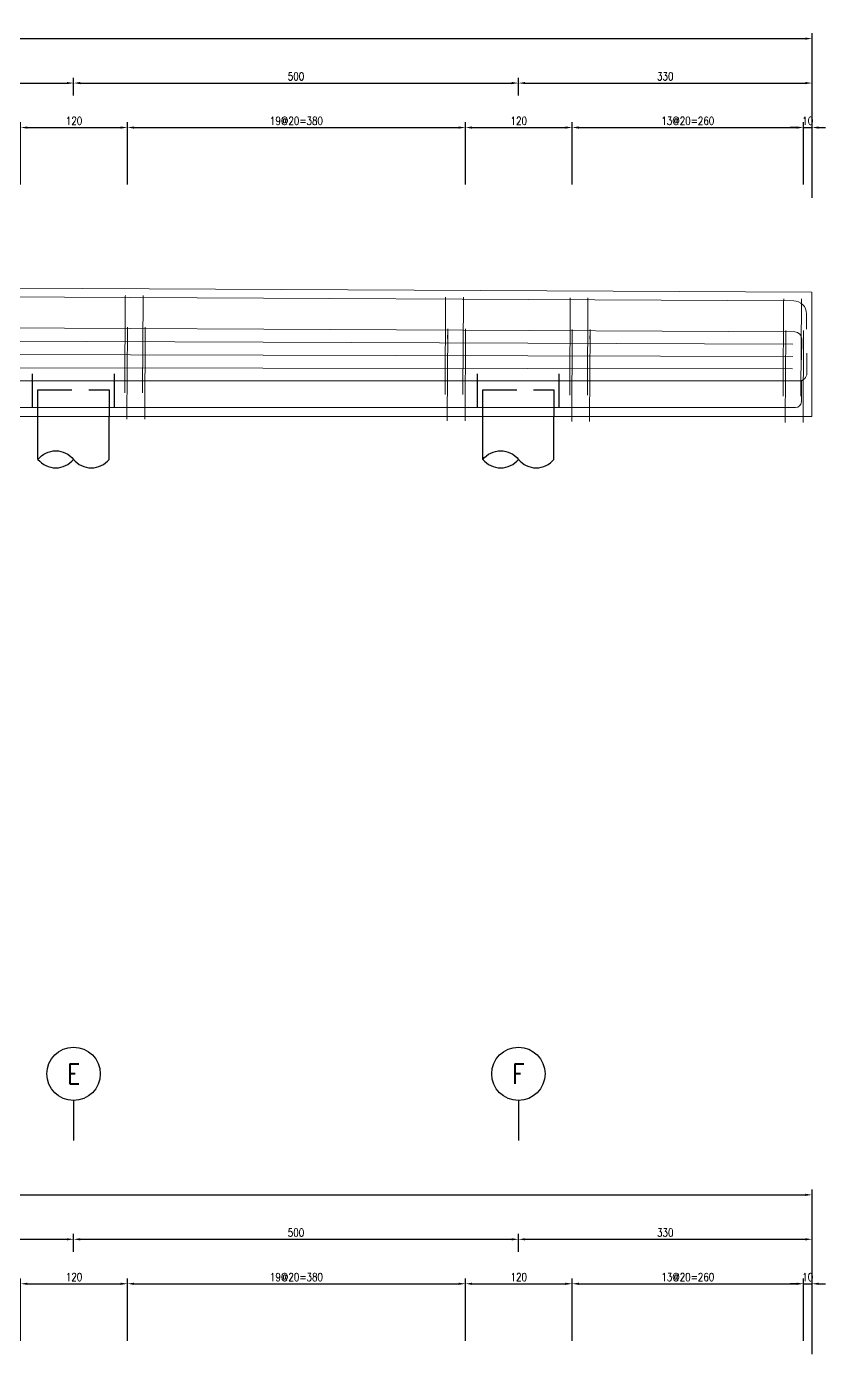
# Model space of a CAD drawing. Extents: x -4754 to 4976, y -19960 to 3841.
# Drawn here: x 1832 to 2730, y -14060 to -12561 of the extents above; entities that cross this region are included whole.
import ezdxf
from ezdxf.enums import TextEntityAlignment as Align

# ---------------------------------------------------------------- set-up
doc = ezdxf.new("R2010")
doc.units = 0
doc.header["$LTSCALE"] = 3
doc.linetypes.add('DASHED', pattern=[19.05, 12.7, -6.35])
doc.layers.get('0').update_dxf_attribs({"linetype": 'CONTINUOUS'})
doc.layers.add('HB_0', color=7, linetype='CONTINUOUS', transparency=0.5)
doc.layers.add('HB_DIM', color=1, linetype='CONTINUOUS')
doc.layers.add('鋼筋', color=3, linetype='CONTINUOUS')
doc.styles.get("Standard").update_dxf_attribs({"font": 'ROMANS.shx', "width": 0.8, "bigfont": 'chineset.shx'})
doc.dimstyles.new('30', dxfattribs={"dimscale": 3, "dimtxt": 3, "dimasz": 2.5, "dimexe": 2, "dimexo": 2, "dimgap": 1, "dimtad": 1, "dimdsep": 46, "dimtxsty": 'Standard', "dimcen": 0, "dimclrd": 256, "dimclre": 256, "dimclrt": 2, "dimadec": 0, "dimazin": 0, "dimtfac": 1, "dimtix": 1, "dimtmove": 2, "dimatfit": 3, "dimfxl": 1, "dimtolj": 1, "dimtzin": 0, "dimarcsym": 0})

# ---------------------------------------------------------------- blocks, each defined once
blk = doc.blocks.new('pile_vertical')
at = {"color": 252, "linetype": 'DASHED'}
for p, q in [((-46, 10), (-46, 50)), ((46, 10), (46, 50))]:
    blk.add_line(p, q, dxfattribs=at)
at = {"linetype": 'Continuous'}
for p, q in [((-40, -48.1), (-40, 0)), ((40, -48.1), (40, 0))]:
    blk.add_line(p, q, dxfattribs=at)
at = {"color": 252, "linetype": 'DASHED'}
blk.add_lwpolyline([(-40, 0), (-40, 30), (40, 30), (40, 0)], dxfattribs=at)
at = {"linetype": 'Continuous'}
for points in [[(-40, -48.1, -0.48), (0, -48.1, 0.48), (40, -48.1, 0.48)], [(-40, -48.1, 0.48), (0, -48.1, 0.48)]]:
    blk.add_lwpolyline(points, format="xyb", dxfattribs=at)
blk = doc.blocks.new('*D379')
at = {"layer": 'HB_DIM', "linetype": 'Continuous', "lineweight": -2}
for p, q in [((1825.1, -12738.8), (1825.1, -12668.8)), ((1832.6, -12674.8), (1937.6, -12674.8)), ((1945.1, -12738.8), (1945.1, -12668.8))]:
    blk.add_line(p, q, dxfattribs=at)
at = {"layer": 'HB_DIM'}
for points in [[(1832.6, -12673.6), (1832.6, -12676.1), (1825.1, -12674.8)], [(1937.6, -12676.1), (1937.6, -12673.6), (1945.1, -12674.8)]]:
    blk.add_solid(points, dxfattribs=at)
at = {"layer": 'HB_DIM', "color": 2, "linetype": 'Continuous', "insert": (1885.1, -12667.3), "char_height": 9, "attachment_point": 5, "rotation": 0}
blk.add_mtext('\\A1;120', dxfattribs=at)
blk = doc.blocks.new('*D380')
at = {"layer": 'HB_DIM', "linetype": 'Continuous', "lineweight": -2}
for p, q in [((1945.1, -12738.8), (1945.1, -12668.8)), ((1952.6, -12674.8), (2317.5, -12674.8)), ((2325, -12738.8), (2325, -12668.8))]:
    blk.add_line(p, q, dxfattribs=at)
at = {"layer": 'HB_DIM'}
for points in [[(1952.6, -12673.6), (1952.6, -12676.1), (1945.1, -12674.8)], [(2317.5, -12676.1), (2317.5, -12673.6), (2325, -12674.8)]]:
    blk.add_solid(points, dxfattribs=at)
at = {"layer": 'HB_DIM', "color": 2, "linetype": 'Continuous', "insert": (2135.1, -12667.3), "char_height": 9, "attachment_point": 5, "rotation": 0}
blk.add_mtext('\\A1;19@20=380', dxfattribs=at)
blk = doc.blocks.new('*D381')
at = {"layer": 'HB_DIM', "linetype": 'Continuous', "lineweight": -2}
for p, q in [((2325, -12738.8), (2325, -12668.8)), ((2332.5, -12674.8), (2437.5, -12674.8)), ((2445, -12738.8), (2445, -12668.8))]:
    blk.add_line(p, q, dxfattribs=at)
at = {"layer": 'HB_DIM'}
for points in [[(2332.5, -12673.6), (2332.5, -12676.1), (2325, -12674.8)], [(2437.5, -12676.1), (2437.5, -12673.6), (2445, -12674.8)]]:
    blk.add_solid(points, dxfattribs=at)
at = {"layer": 'HB_DIM', "color": 2, "linetype": 'Continuous', "insert": (2385, -12667.3), "char_height": 9, "attachment_point": 5, "rotation": 0}
blk.add_mtext('\\A1;120', dxfattribs=at)
blk = doc.blocks.new('*D382')
at = {"layer": 'HB_DIM', "linetype": 'Continuous', "lineweight": -2}
for p, q in [((2445, -12738.8), (2445, -12668.8)), ((2452.5, -12674.8), (2697.5, -12674.8)), ((2705, -12738.8), (2705, -12668.8))]:
    blk.add_line(p, q, dxfattribs=at)
at = {"layer": 'HB_DIM'}
for points in [[(2452.5, -12673.6), (2452.5, -12676.1), (2445, -12674.8)], [(2697.5, -12676.1), (2697.5, -12673.6), (2705, -12674.8)]]:
    blk.add_solid(points, dxfattribs=at)
at = {"layer": 'HB_DIM', "color": 2, "linetype": 'Continuous', "insert": (2575, -12667.3), "char_height": 9, "attachment_point": 5, "rotation": 0}
blk.add_mtext('\\A1;13@20=260', dxfattribs=at)
blk = doc.blocks.new('*D383')
at = {"layer": 'HB_DIM', "linetype": 'Continuous', "lineweight": -2}
for p, q in [((2697.5, -12674.8), (2690, -12674.8)), ((2705, -12738.8), (2705, -12668.8)), ((2705, -12674.8), (2714.6, -12674.8)), ((2714.6, -12738.8), (2714.6, -12668.8)), ((2722.1, -12674.8), (2729.6, -12674.8))]:
    blk.add_line(p, q, dxfattribs=at)
at = {"layer": 'HB_DIM'}
for points in [[(2697.5, -12676.1), (2697.5, -12673.6), (2705, -12674.8)], [(2722.1, -12673.6), (2722.1, -12676.1), (2714.6, -12674.8)]]:
    blk.add_solid(points, dxfattribs=at)
at = {"layer": 'HB_DIM', "color": 2, "linetype": 'Continuous', "insert": (2709.8, -12667.3), "char_height": 9, "attachment_point": 5, "rotation": 0}
blk.add_mtext('\\A1;10', dxfattribs=at)
blk = doc.blocks.new('*D384')
at = {"layer": 'HB_DIM', "linetype": 'Continuous', "lineweight": -2}
for p, q in [((-265.4, -12738.8), (-265.4, -12568.8)), ((2714.6, -12753.8), (2714.6, -12568.8)), ((-257.9, -12574.8), (2707.1, -12574.8))]:
    blk.add_line(p, q, dxfattribs=at)
at = {"layer": 'HB_DIM'}
for points in [[(-257.9, -12573.6), (-257.9, -12576.1), (-265.4, -12574.8)], [(2707.1, -12576.1), (2707.1, -12573.6), (2714.6, -12574.8)]]:
    blk.add_solid(points, dxfattribs=at)
at = {"layer": 'HB_DIM', "color": 2, "linetype": 'Continuous', "insert": (1224.6, -12567.3), "char_height": 9, "attachment_point": 5, "rotation": 0}
blk.add_mtext('\\A1;2980', dxfattribs=at)
blk = doc.blocks.new('*D389')
at = {"layer": 'HB_DIM', "linetype": 'Continuous', "lineweight": -2}
for p, q in [((1384.6, -12638.8), (1384.6, -12618.8)), ((1392.1, -12624.8), (1877.1, -12624.8)), ((1884.6, -12638.8), (1884.6, -12618.8))]:
    blk.add_line(p, q, dxfattribs=at)
at = {"layer": 'HB_DIM'}
for points in [[(1392.1, -12623.6), (1392.1, -12626.1), (1384.6, -12624.8)], [(1877.1, -12626.1), (1877.1, -12623.6), (1884.6, -12624.8)]]:
    blk.add_solid(points, dxfattribs=at)
at = {"layer": 'HB_DIM', "color": 2, "linetype": 'Continuous', "insert": (1634.6, -12617.3), "char_height": 9, "attachment_point": 5, "rotation": 0}
blk.add_mtext('\\A1;500', dxfattribs=at)
blk = doc.blocks.new('*D390')
at = {"layer": 'HB_DIM', "linetype": 'Continuous', "lineweight": -2}
for p, q in [((1884.6, -12638.8), (1884.6, -12618.8)), ((1892.1, -12624.8), (2377.1, -12624.8)), ((2384.6, -12638.8), (2384.6, -12618.8))]:
    blk.add_line(p, q, dxfattribs=at)
at = {"layer": 'HB_DIM'}
for points in [[(1892.1, -12623.6), (1892.1, -12626.1), (1884.6, -12624.8)], [(2377.1, -12626.1), (2377.1, -12623.6), (2384.6, -12624.8)]]:
    blk.add_solid(points, dxfattribs=at)
at = {"layer": 'HB_DIM', "color": 2, "linetype": 'Continuous', "insert": (2134.6, -12617.3), "char_height": 9, "attachment_point": 5, "rotation": 0}
blk.add_mtext('\\A1;500', dxfattribs=at)
blk = doc.blocks.new('*D391')
at = {"layer": 'HB_DIM', "linetype": 'Continuous', "lineweight": -2}
for p, q in [((2384.6, -12638.8), (2384.6, -12618.8)), ((2392.1, -12624.8), (2707.1, -12624.8)), ((2714.6, -12738.8), (2714.6, -12618.8))]:
    blk.add_line(p, q, dxfattribs=at)
at = {"layer": 'HB_DIM'}
for points in [[(2392.1, -12623.6), (2392.1, -12626.1), (2384.6, -12624.8)], [(2707.1, -12626.1), (2707.1, -12623.6), (2714.6, -12624.8)]]:
    blk.add_solid(points, dxfattribs=at)
at = {"layer": 'HB_DIM', "color": 2, "linetype": 'Continuous', "insert": (2549.6, -12617.3), "char_height": 9, "attachment_point": 5, "rotation": 0}
blk.add_mtext('\\A1;330', dxfattribs=at)
blk = doc.blocks.new('line_guide')
at = {"color": 4, "linetype": 'Continuous'}
blk.add_line((0, 0), (0, -45), dxfattribs=at)
blk.add_circle((0, 30), 30, dxfattribs=at)
at = {"color": 4, "linetype": 'Continuous', "width": 0.8}
blk.add_attdef('A', text='', height=22.5, dxfattribs=at).set_placement((0, 30), align=Align.MIDDLE)
blk = doc.blocks.new('*D405')
at = {"layer": 'HB_DIM', "linetype": 'Continuous', "lineweight": -2}
for p, q in [((1825.1, -14038.8), (1825.1, -13968.8)), ((1832.6, -13974.8), (1937.6, -13974.8)), ((1945.1, -14038.8), (1945.1, -13968.8))]:
    blk.add_line(p, q, dxfattribs=at)
at = {"layer": 'HB_DIM'}
for points in [[(1832.6, -13973.6), (1832.6, -13976.1), (1825.1, -13974.8)], [(1937.6, -13976.1), (1937.6, -13973.6), (1945.1, -13974.8)]]:
    blk.add_solid(points, dxfattribs=at)
at = {"layer": 'HB_DIM', "color": 2, "linetype": 'Continuous', "insert": (1885.1, -13967.3), "char_height": 9, "attachment_point": 5, "rotation": 0}
blk.add_mtext('\\A1;120', dxfattribs=at)
blk = doc.blocks.new('*D406')
at = {"layer": 'HB_DIM', "linetype": 'Continuous', "lineweight": -2}
for p, q in [((1945.1, -14038.8), (1945.1, -13968.8)), ((1952.6, -13974.8), (2317.5, -13974.8)), ((2325, -14038.8), (2325, -13968.8))]:
    blk.add_line(p, q, dxfattribs=at)
at = {"layer": 'HB_DIM'}
for points in [[(1952.6, -13973.6), (1952.6, -13976.1), (1945.1, -13974.8)], [(2317.5, -13976.1), (2317.5, -13973.6), (2325, -13974.8)]]:
    blk.add_solid(points, dxfattribs=at)
at = {"layer": 'HB_DIM', "color": 2, "linetype": 'Continuous', "insert": (2135.1, -13967.3), "char_height": 9, "attachment_point": 5, "rotation": 0}
blk.add_mtext('\\A1;19@20=380', dxfattribs=at)
blk = doc.blocks.new('*D407')
at = {"layer": 'HB_DIM', "linetype": 'Continuous', "lineweight": -2}
for p, q in [((2325, -14038.8), (2325, -13968.8)), ((2332.5, -13974.8), (2437.5, -13974.8)), ((2445, -14038.8), (2445, -13968.8))]:
    blk.add_line(p, q, dxfattribs=at)
at = {"layer": 'HB_DIM'}
for points in [[(2332.5, -13973.6), (2332.5, -13976.1), (2325, -13974.8)], [(2437.5, -13976.1), (2437.5, -13973.6), (2445, -13974.8)]]:
    blk.add_solid(points, dxfattribs=at)
at = {"layer": 'HB_DIM', "color": 2, "linetype": 'Continuous', "insert": (2385, -13967.3), "char_height": 9, "attachment_point": 5, "rotation": 0}
blk.add_mtext('\\A1;120', dxfattribs=at)
blk = doc.blocks.new('*D408')
at = {"layer": 'HB_DIM', "linetype": 'Continuous', "lineweight": -2}
for p, q in [((2445, -14038.8), (2445, -13968.8)), ((2452.5, -13974.8), (2697.5, -13974.8)), ((2705, -14038.8), (2705, -13968.8))]:
    blk.add_line(p, q, dxfattribs=at)
at = {"layer": 'HB_DIM'}
for points in [[(2452.5, -13973.6), (2452.5, -13976.1), (2445, -13974.8)], [(2697.5, -13976.1), (2697.5, -13973.6), (2705, -13974.8)]]:
    blk.add_solid(points, dxfattribs=at)
at = {"layer": 'HB_DIM', "color": 2, "linetype": 'Continuous', "insert": (2575, -13967.3), "char_height": 9, "attachment_point": 5, "rotation": 0}
blk.add_mtext('\\A1;13@20=260', dxfattribs=at)
blk = doc.blocks.new('*D409')
at = {"layer": 'HB_DIM', "linetype": 'Continuous', "lineweight": -2}
for p, q in [((2697.5, -13974.8), (2690, -13974.8)), ((2705, -14038.8), (2705, -13968.8)), ((2705, -13974.8), (2714.6, -13974.8)), ((2714.6, -14038.8), (2714.6, -13968.8)), ((2722.1, -13974.8), (2729.6, -13974.8))]:
    blk.add_line(p, q, dxfattribs=at)
at = {"layer": 'HB_DIM'}
for points in [[(2697.5, -13976.1), (2697.5, -13973.6), (2705, -13974.8)], [(2722.1, -13973.6), (2722.1, -13976.1), (2714.6, -13974.8)]]:
    blk.add_solid(points, dxfattribs=at)
at = {"layer": 'HB_DIM', "color": 2, "linetype": 'Continuous', "insert": (2709.8, -13967.3), "char_height": 9, "attachment_point": 5, "rotation": 0}
blk.add_mtext('\\A1;10', dxfattribs=at)
blk = doc.blocks.new('*D410')
at = {"layer": 'HB_DIM', "linetype": 'Continuous', "lineweight": -2}
for p, q in [((-265.4, -14038.8), (-265.4, -13868.8)), ((-257.9, -13874.8), (2707.1, -13874.8)), ((2714.6, -14053.8), (2714.6, -13868.8))]:
    blk.add_line(p, q, dxfattribs=at)
at = {"layer": 'HB_DIM'}
for points in [[(-257.9, -13873.6), (-257.9, -13876.1), (-265.4, -13874.8)], [(2707.1, -13876.1), (2707.1, -13873.6), (2714.6, -13874.8)]]:
    blk.add_solid(points, dxfattribs=at)
at = {"layer": 'HB_DIM', "color": 2, "linetype": 'Continuous', "insert": (1224.6, -13867.3), "char_height": 9, "attachment_point": 5, "rotation": 0}
blk.add_mtext('\\A1;2980', dxfattribs=at)
blk = doc.blocks.new('*D415')
at = {"layer": 'HB_DIM', "linetype": 'Continuous', "lineweight": -2}
for p, q in [((1384.6, -13938.8), (1384.6, -13918.8)), ((1884.6, -13938.8), (1884.6, -13918.8)), ((1392.1, -13924.8), (1877.1, -13924.8))]:
    blk.add_line(p, q, dxfattribs=at)
at = {"layer": 'HB_DIM'}
for points in [[(1392.1, -13923.6), (1392.1, -13926.1), (1384.6, -13924.8)], [(1877.1, -13926.1), (1877.1, -13923.6), (1884.6, -13924.8)]]:
    blk.add_solid(points, dxfattribs=at)
at = {"layer": 'HB_DIM', "color": 2, "linetype": 'Continuous', "insert": (1634.6, -13917.3), "char_height": 9, "attachment_point": 5, "rotation": 0}
blk.add_mtext('\\A1;500', dxfattribs=at)
blk = doc.blocks.new('*D416')
at = {"layer": 'HB_DIM', "linetype": 'Continuous', "lineweight": -2}
for p, q in [((1884.6, -13938.8), (1884.6, -13918.8)), ((2384.6, -13938.8), (2384.6, -13918.8)), ((1892.1, -13924.8), (2377.1, -13924.8))]:
    blk.add_line(p, q, dxfattribs=at)
at = {"layer": 'HB_DIM'}
for points in [[(1892.1, -13923.6), (1892.1, -13926.1), (1884.6, -13924.8)], [(2377.1, -13926.1), (2377.1, -13923.6), (2384.6, -13924.8)]]:
    blk.add_solid(points, dxfattribs=at)
at = {"layer": 'HB_DIM', "color": 2, "linetype": 'Continuous', "insert": (2134.6, -13917.3), "char_height": 9, "attachment_point": 5, "rotation": 0}
blk.add_mtext('\\A1;500', dxfattribs=at)
blk = doc.blocks.new('*D417')
at = {"layer": 'HB_DIM', "linetype": 'Continuous', "lineweight": -2}
for p, q in [((2384.6, -13938.8), (2384.6, -13918.8)), ((2714.6, -14038.8), (2714.6, -13918.8)), ((2392.1, -13924.8), (2707.1, -13924.8))]:
    blk.add_line(p, q, dxfattribs=at)
at = {"layer": 'HB_DIM'}
for points in [[(2392.1, -13923.6), (2392.1, -13926.1), (2384.6, -13924.8)], [(2707.1, -13926.1), (2707.1, -13923.6), (2714.6, -13924.8)]]:
    blk.add_solid(points, dxfattribs=at)
at = {"layer": 'HB_DIM', "color": 2, "linetype": 'Continuous', "insert": (2549.6, -13917.3), "char_height": 9, "attachment_point": 5, "rotation": 0}
blk.add_mtext('\\A1;330', dxfattribs=at)

msp = doc.modelspace()

# ---------------------------------------------------------------- linework, layer by layer
at = {"layer": 'HB_0', "lineweight": 5}
msp.add_lwpolyline([(-225.427, -12999.802), (-225.427, -12919.802), (-265.427, -12919.802), (-265.427, -12844.802), (2714.573, -12859.802), (2714.573, -12999.802), (-225.427, -12999.802)], dxfattribs=at)
at = {"layer": '鋼筋', "lineweight": 5}
for p, q in [((11.01, -12856.193, -38), (2694.033, -12869.698, -38)), ((11.01, -12856.193, -27.143), (2694.033, -12869.698, -27.143)), ((11.01, -12856.193, -16.286), (2694.033, -12869.698, -16.286)), ((11.01, -12856.193, -5.429), (2694.033, -12869.698, -5.429)), ((11.01, -12856.193, 5.429), (2694.033, -12869.698, 5.429)), ((11.01, -12856.193, 16.286), (2694.033, -12869.698, 16.286)), ((11.01, -12856.193, 27.143), (2694.033, -12869.698, 27.143)), ((11.01, -12856.193, 38), (2694.033, -12869.698, 38)), ((1942.73, -12866.875, 40.245), (1942.211, -12970.014, 40.245)), ((1942.211, -12970.014, -40.245), (1942.73, -12866.875, -40.245)), ((1942.692, -12874.495, 33.895), (1942.73, -12866.875, 33.895)), ((1942.73, -12866.875, -33.895), (1942.692, -12874.495, -33.895)), ((1962.73, -12866.975, 40.245), (1962.211, -12970.115, 40.245)), ((1962.211, -12970.115, -40.245), (1962.73, -12866.975, -40.245)), ((1962.692, -12874.595, 33.895), (1962.73, -12866.975, 33.895)), ((1962.73, -12866.975, -33.895), (1962.692, -12874.595, -33.895)), ((2302.726, -12868.687, 40.245), (2302.207, -12971.826, 40.245)), ((2302.207, -12971.826, -40.245), (2302.726, -12868.687, -40.245)), ((2302.688, -12876.307, 33.895), (2302.726, -12868.687, 33.895)), ((2302.726, -12868.687, -33.895), (2302.688, -12876.307, -33.895)), ((2322.726, -12868.787, 40.245), (2322.206, -12971.927, 40.245)), ((2322.206, -12971.927, -40.245), (2322.726, -12868.787, -40.245)), ((2322.687, -12876.407, 33.895), (2322.726, -12868.787, 33.895)), ((2322.726, -12868.787, -33.895), (2322.687, -12876.407, -33.895)), ((2442.724, -12869.391, 40.245), (2442.205, -12972.531, 40.245)), ((2442.205, -12972.531, -40.245), (2442.724, -12869.391, -40.245)), ((2442.686, -12877.011, 33.895), (2442.724, -12869.391, 33.895)), ((2442.724, -12869.391, -33.895), (2442.686, -12877.011, -33.895)), ((2462.724, -12869.492, 40.245), (2462.205, -12972.631, 40.245)), ((2462.205, -12972.631, -40.245), (2462.724, -12869.492, -40.245)), ((2462.686, -12877.112, 33.895), (2462.724, -12869.492, 33.895)), ((2462.724, -12869.492, -33.895), (2462.686, -12877.112, -33.895)), ((2682.721, -12870.599, 40.245), (2682.202, -12973.739, 40.245)), ((2682.202, -12973.739, -40.245), (2682.721, -12870.599, -40.245)), ((2682.683, -12878.219, 33.895), (2682.721, -12870.599, 33.895)), ((2682.721, -12870.599, -33.895), (2682.683, -12878.219, -33.895)), ((2702.721, -12870.7, 40.245), (2702.202, -12973.839, 40.245)), ((2702.202, -12973.839, -40.245), (2702.721, -12870.7, -40.245)), ((2702.682, -12878.32, 33.895), (2702.721, -12870.7, 33.895)), ((2702.721, -12870.7, -33.895), (2702.682, -12878.32, -33.895)), ((2708.45, -12884.261, -38), (2708.364, -12901.381, -38)), ((2708.45, -12884.261, -27.143), (2708.364, -12901.381, -27.143)), ((2708.45, -12884.261, -16.286), (2708.364, -12901.381, -16.286)), ((2708.45, -12884.261, -5.429), (2708.364, -12901.381, -5.429)), ((2708.45, -12884.261, 5.429), (2708.364, -12901.381, 5.429)), ((2708.45, -12884.261, 16.286), (2708.364, -12901.381, 16.286)), ((2708.45, -12884.261, 27.143), (2708.364, -12901.381, 27.143)), ((2708.45, -12884.261, 38), (2708.364, -12901.381, 38)), ((-245.103, -12889.902, -50), (2695.282, -12904.703, -50)), ((-245.103, -12889.902, -35.714), (2695.282, -12904.703, -35.714)), ((-245.103, -12889.902, -21.429), (2695.282, -12904.703, -21.429)), ((-245.103, -12889.902, -7.143), (2695.282, -12904.703, -7.143)), ((-245.103, -12889.902, 7.143), (2695.282, -12904.703, 7.143)), ((-245.103, -12889.902, 21.429), (2695.282, -12904.703, 21.429)), ((-245.103, -12889.902, 35.714), (2695.282, -12904.703, 35.714)), ((-245.103, -12889.902, 50), (2695.282, -12904.703, 50)), ((-242.961, -12907.406, -50), (2692.983, -12918.449, -50)), ((-242.961, -12907.406, 50), (2692.983, -12918.449, 50)), ((1945.092, -12902.419, 51.745), (1944.603, -12999.556, 51.745)), ((1944.603, -12999.556, -51.745), (1945.092, -12902.419, -51.745)), ((1945.053, -12910.039, 45.395), (1945.092, -12902.419, 45.395)), ((1945.092, -12902.419, -45.395), (1945.053, -12910.039, -45.395)), ((1965.091, -12902.519, 51.745), (1964.602, -12999.657, 51.745)), ((1964.602, -12999.657, -51.745), (1965.091, -12902.519, -51.745)), ((1965.053, -12910.139, 45.395), (1965.091, -12902.519, 45.395)), ((1965.091, -12902.519, -45.395), (1965.053, -12910.139, -45.395)), ((2305.087, -12904.231, 51.745), (2304.598, -13001.368, 51.745)), ((2304.598, -13001.368, -51.745), (2305.087, -12904.231, -51.745)), ((2305.049, -12911.851, 45.395), (2305.087, -12904.231, 45.395)), ((2305.087, -12904.231, -45.395), (2305.049, -12911.851, -45.395)), ((2325.087, -12904.331, 51.745), (2324.598, -13001.469, 51.745)), ((2324.598, -13001.469, -51.745), (2325.087, -12904.331, -51.745)), ((2325.048, -12911.951, 45.395), (2325.087, -12904.331, 45.395)), ((2325.087, -12904.331, -45.395), (2325.048, -12911.951, -45.395)), ((2445.085, -12904.935, 51.745), (2444.596, -13002.073, 51.745)), ((2444.596, -13002.073, -51.745), (2445.085, -12904.935, -51.745)), ((2445.047, -12912.555, 45.395), (2445.085, -12904.935, 45.395)), ((2445.085, -12904.935, -45.395), (2445.047, -12912.555, -45.395)), ((2465.085, -12905.036, 51.745), (2464.596, -13002.174, 51.745)), ((2464.596, -13002.174, -51.745), (2465.085, -12905.036, -51.745)), ((2465.047, -12912.656, 45.395), (2465.085, -12905.036, 45.395)), ((2465.085, -12905.036, -45.395), (2465.047, -12912.656, -45.395)), ((2685.082, -12906.144, 51.745), (2684.593, -13003.281, 51.745)), ((2684.593, -13003.281, -51.745), (2685.082, -12906.144, -51.745)), ((2685.044, -12913.763, 45.395), (2685.082, -12906.144, 45.395)), ((2685.082, -12906.144, -45.395), (2685.044, -12913.763, -45.395)), ((2703.013, -12912.512, -50), (2702.895, -12935.852, -50)), ((2703.013, -12912.512, -35.714), (2702.895, -12935.852, -35.714)), ((2703.013, -12912.512, -21.429), (2702.895, -12935.852, -21.429)), ((2703.013, -12912.512, -7.143), (2702.895, -12935.852, -7.143)), ((2703.013, -12912.512, 7.143), (2702.895, -12935.852, 7.143)), ((2703.013, -12912.512, 21.429), (2702.895, -12935.852, 21.429)), ((2703.013, -12912.512, 35.714), (2702.895, -12935.852, 35.714)), ((2703.013, -12912.512, 50), (2702.895, -12935.852, 50)), ((2705.082, -12906.244, 51.745), (2704.593, -13003.382, 51.745)), ((2704.593, -13003.382, -51.745), (2705.082, -12906.244, -51.745)), ((2705.044, -12913.864, 45.395), (2705.082, -12906.244, 45.395)), ((2705.082, -12906.244, -45.395), (2705.044, -12913.864, -45.395)), ((-243.049, -12924.898, -50), (2692.906, -12932.206, -50)), ((-243.049, -12924.898, 50), (2692.906, -12932.206, 50)), ((2708.819, -12950.927, -50), (2708.932, -12928.502, -50)), ((2708.819, -12950.927, -35.714), (2708.932, -12928.502, -35.714)), ((2708.819, -12950.927, -21.429), (2708.932, -12928.502, -21.429)), ((2708.819, -12950.927, -7.143), (2708.932, -12928.502, -7.143)), ((2708.819, -12950.927, 7.143), (2708.932, -12928.502, 7.143)), ((2708.819, -12950.927, 21.429), (2708.932, -12928.502, 21.429)), ((2708.819, -12950.927, 35.714), (2708.932, -12928.502, 35.714)), ((2708.819, -12950.927, 50), (2708.932, -12928.502, 50)), ((-243.137, -12942.39, -50), (2692.825, -12945.964, -50)), ((-243.137, -12942.39, 50), (2692.825, -12945.964, 50)), ((-250.29, -12959.832, -50), (2699.93, -12959.772, -50)), ((-250.29, -12959.832, -35.714), (2699.93, -12959.772, -35.714)), ((-250.29, -12959.832, -21.429), (2699.93, -12959.772, -21.429)), ((-250.29, -12959.832, -7.143), (2699.93, -12959.772, -7.143)), ((-250.29, -12959.832, 7.143), (2699.93, -12959.772, 7.143)), ((-250.29, -12959.832, 21.429), (2699.93, -12959.772, 21.429)), ((-250.29, -12959.832, 35.714), (2699.93, -12959.772, 35.714)), ((-250.29, -12959.832, 50), (2699.93, -12959.772, 50)), ((2702.657, -12983.09, -50), (2702.78, -12958.787, -50)), ((2702.657, -12983.09, -35.714), (2702.78, -12958.787, -35.714)), ((2702.657, -12983.09, -21.429), (2702.78, -12958.787, -21.429)), ((2702.657, -12983.09, -7.143), (2702.78, -12958.787, -7.143)), ((2702.657, -12983.09, 7.143), (2702.78, -12958.787, 7.143)), ((2702.657, -12983.09, 21.429), (2702.78, -12958.787, 21.429)), ((2702.657, -12983.09, 35.714), (2702.78, -12958.787, 35.714)), ((2702.657, -12983.09, 50), (2702.78, -12958.787, 50)), ((1942.195, -12973.189, 37.07), (1942.195, -12973.189, -37.07)), ((1962.195, -12973.29, 37.07), (1962.195, -12973.29, -37.07)), ((2302.191, -12975.001, 37.07), (2302.191, -12975.001, -37.07)), ((2322.19, -12975.102, 37.07), (2322.19, -12975.102, -37.07)), ((2442.189, -12975.706, 37.07), (2442.189, -12975.706, -37.07)), ((2462.189, -12975.806, 37.07), (2462.189, -12975.806, -37.07)), ((-246.657, -12989.862, -50), (2695.973, -12989.742, -50)), ((-246.657, -12989.862, -35.714), (2695.973, -12989.742, -35.714)), ((-246.657, -12989.862, -21.429), (2695.973, -12989.742, -21.429)), ((-246.657, -12989.862, -7.143), (2695.973, -12989.742, -7.143)), ((-246.657, -12989.862, 7.143), (2695.973, -12989.742, 7.143)), ((-246.657, -12989.862, 21.429), (2695.973, -12989.742, 21.429)), ((-246.657, -12989.862, 35.714), (2695.973, -12989.742, 35.714)), ((-246.657, -12989.862, 50), (2695.973, -12989.742, 50)), ((2682.186, -12976.914, 37.07), (2682.186, -12976.914, -37.07)), ((2702.186, -12977.014, 37.07), (2702.186, -12977.014, -37.07)), ((1944.587, -13002.731, 48.57), (1944.587, -13002.731, -48.57)), ((1964.586, -13002.832, 48.57), (1964.586, -13002.832, -48.57)), ((2304.582, -13004.543, 48.57), (2304.582, -13004.543, -48.57)), ((2324.582, -13004.644, 48.57), (2324.582, -13004.644, -48.57)), ((2444.58, -13005.248, 48.57), (2444.58, -13005.248, -48.57)), ((2464.58, -13005.349, 48.57), (2464.58, -13005.349, -48.57)), ((2684.577, -13006.456, 48.57), (2684.577, -13006.456, -48.57)), ((2704.577, -13006.557, 48.57), (2704.577, -13006.557, -48.57))]:
    msp.add_line(p, q, dxfattribs=at)
at = {"layer": '鋼筋', "lineweight": 5, "extrusion": (0.999987, -0.005033, 0)}
for centre, start, end in [((-12856.933, 37.07, 2007.471), 270, 90), ((-12856.933, -37.07, 2007.471), 270, 90), ((-12856.933, 37.07, 2027.471), 270, 90), ((-12856.933, -37.07, 2027.471), 270, 90), ((-12856.933, 37.07, 2367.471), 270, 90), ((-12856.933, -37.07, 2367.471), 270, 90), ((-12856.933, 37.07, 2387.471), 270, 90), ((-12856.933, -37.07, 2387.471), 270, 90), ((-12856.933, 37.07, 2507.471), 270, 90), ((-12856.933, -37.07, 2507.471), 270, 90), ((-12856.933, 37.07, 2527.471), 270, 90), ((-12856.933, -37.07, 2527.471), 270, 90), ((-12856.933, 37.07, 2747.471), 270, 90), ((-12856.933, -37.07, 2747.471), 270, 90), ((-12856.933, 37.07, 2767.471), 270, 90), ((-12856.933, -37.07, 2767.471), 270, 90), ((-12892.465, 48.57, 2010.011), 270, 90), ((-12892.465, -48.57, 2010.011), 270, 90), ((-12892.465, 48.57, 2030.011), 270, 90), ((-12892.465, -48.57, 2030.011), 270, 90), ((-12892.465, 48.57, 2370.011), 270, 90), ((-12892.465, -48.57, 2370.011), 270, 90), ((-12892.465, 48.57, 2390.011), 270, 90), ((-12892.465, -48.57, 2390.011), 270, 90), ((-12892.465, 48.57, 2510.011), 270, 90), ((-12892.465, -48.57, 2510.011), 270, 90), ((-12892.465, 48.57, 2530.011), 270, 90), ((-12892.465, -48.57, 2530.011), 270, 90), ((-12892.465, 48.57, 2750.011), 270, 90), ((-12892.465, -48.57, 2750.011), 270, 90), ((-12892.465, 48.57, 2770.011), 270, 90), ((-12892.465, -48.57, 2770.011), 270, 90), ((-12960.074, 37.07, 2007.471), 90, 180), ((-12960.074, -37.07, 2007.471), 180, 270), ((-12960.074, 37.07, 2027.471), 90, 180), ((-12960.074, -37.07, 2027.471), 180, 270), ((-12960.074, 37.07, 2367.471), 90, 180), ((-12960.074, -37.07, 2367.471), 180, 270), ((-12960.074, 37.07, 2387.471), 90, 180), ((-12960.074, -37.07, 2387.471), 180, 270), ((-12960.074, 37.07, 2507.471), 90, 180), ((-12960.074, -37.07, 2507.471), 180, 270), ((-12960.074, 37.07, 2527.471), 90, 180), ((-12960.074, -37.07, 2527.471), 180, 270), ((-12960.074, 37.07, 2747.471), 90, 180), ((-12960.074, -37.07, 2747.471), 180, 270), ((-12960.074, 37.07, 2767.471), 90, 180), ((-12960.074, -37.07, 2767.471), 180, 270), ((-12989.603, 48.57, 2010.011), 90, 180), ((-12989.603, -48.57, 2010.011), 180, 270), ((-12989.603, 48.57, 2030.011), 90, 180), ((-12989.603, -48.57, 2030.011), 180, 270), ((-12989.603, 48.57, 2370.011), 90, 180), ((-12989.603, -48.57, 2370.011), 180, 270), ((-12989.603, 48.57, 2390.011), 90, 180), ((-12989.603, -48.57, 2390.011), 180, 270), ((-12989.603, 48.57, 2510.011), 90, 180), ((-12989.603, -48.57, 2510.011), 180, 270), ((-12989.603, 48.57, 2530.011), 90, 180), ((-12989.603, -48.57, 2530.011), 180, 270), ((-12989.603, 48.57, 2750.011), 90, 180), ((-12989.603, -48.57, 2750.011), 180, 270), ((-12989.603, 48.57, 2770.011), 90, 180), ((-12989.603, -48.57, 2770.011), 180, 270)]:
    msp.add_arc(centre, 3.175, start, end, dxfattribs=at)
at = {"layer": '鋼筋', "lineweight": 5, "extrusion": (0, 0, -1)}
for centre, radius, start in [((-2693.96, -12884.188, 38), 14.49, 90.288399), ((-2693.96, -12884.188, 27.143), 14.49, 90.288399), ((-2693.96, -12884.188, 16.286), 14.49, 90.288399), ((-2693.96, -12884.188, 5.429), 14.49, 90.288399), ((-2693.96, -12884.188, -5.429), 14.49, 90.288399), ((-2693.96, -12884.188, -16.286), 14.49, 90.288399), ((-2693.96, -12884.188, -27.143), 14.49, 90.288399), ((-2693.96, -12884.188, -38), 14.49, 90.288399), ((-2695.243, -12912.473, 50), 7.77, 90.288403), ((-2695.243, -12912.473, 35.714), 7.77, 90.288403), ((-2695.243, -12912.473, 21.429), 7.77, 90.288403), ((-2695.243, -12912.473, 7.143), 7.77, 90.288403), ((-2695.243, -12912.473, -7.143), 7.77, 90.288403), ((-2695.243, -12912.473, -21.429), 7.77, 90.288403), ((-2695.243, -12912.473, -35.714), 7.77, 90.288403), ((-2695.243, -12912.473, -50), 7.77, 90.288403)]:
    msp.add_arc(centre, radius, start, 180.288399, dxfattribs=at)
at = {"layer": '鋼筋', "lineweight": 5}
for centre, radius, start in [((2699.929, -12950.882, -50), 8.89, 270.001166), ((2699.929, -12950.882, -35.714), 8.89, 270.001166), ((2699.929, -12950.882, -21.429), 8.89, 270.001166), ((2699.929, -12950.882, -7.143), 8.89, 270.001166), ((2699.929, -12950.882, 7.143), 8.89, 270.001166), ((2699.929, -12950.882, 21.429), 8.89, 270.001166), ((2699.929, -12950.882, 35.714), 8.89, 270.001166), ((2699.929, -12950.882, 50), 8.89, 270.001166), ((2695.972, -12983.057, -50), 6.685, 270.002342), ((2695.972, -12983.057, -35.714), 6.685, 270.002342), ((2695.972, -12983.057, -21.429), 6.685, 270.002342), ((2695.972, -12983.057, -7.143), 6.685, 270.002342), ((2695.972, -12983.057, 7.143), 6.685, 270.002342), ((2695.972, -12983.057, 21.429), 6.685, 270.002342), ((2695.972, -12983.057, 35.714), 6.685, 270.002342), ((2695.972, -12983.057, 50), 6.685, 270.002342)]:
    msp.add_arc(centre, radius, start, 359.711601, dxfattribs=at)

# ---------------------------------------------------------------- block references
at = {"layer": 'HB_0', "linetype": 'Continuous'}
for p in [(1884.573, -12999.802), (2384.573, -12999.802)]:
    msp.add_blockref('pile_vertical', p, dxfattribs=at)
for p, values in [((1884.573, -13768.802), {'A': 'E'}), ((2384.573, -13768.802), {'A': 'F'})]:
    msp.add_blockref('line_guide', p, dxfattribs=at).add_auto_attribs(values)

# ---------------------------------------------------------------- dimensions: what is measured, and where the dimension line sits
at = {"layer": 'HB_DIM', "linetype": 'Continuous'}
for base, p1, p2, picture, middle in [((2714.573, -12574.802), (-265.427, -12744.802), (2714.573, -12759.802), '*D384', (1224.573, -12567.302)), ((1884.573, -12624.802), (1384.573, -12644.802, -239), (1884.573, -12644.802, 261), '*D389', (1634.573, -12617.302)), ((2384.573, -12624.802), (1884.573, -12644.802, 261), (2384.573, -12644.802, 761), '*D390', (2134.573, -12617.302)), ((2714.573, -12624.802), (2384.573, -12644.802, 761), (2714.573, -12744.802), '*D391', (2549.573, -12617.302)), ((1945.053, -12674.802), (1825.055, -12744.802, 45.395), (1945.053, -12744.802, 45.395), '*D379', (1885.054, -12667.302)), ((2445.047, -12674.802), (2325.048, -12744.802, 45.395), (2445.047, -12744.802, 45.395), '*D381', (2385.048, -12667.302)), ((2714.573, -12674.802), (2705.044, -12744.802, 45.395), (2714.573, -12744.802), '*D383', (2709.808, -12667.302)), ((2714.573, -13874.802), (-265.427, -14044.802), (2714.573, -14059.802), '*D410', (1224.573, -13867.302)), ((1884.573, -13924.802), (1384.573, -13944.802, -679), (1884.573, -13944.802, -179), '*D415', (1634.573, -13917.302)), ((2384.573, -13924.802), (1884.573, -13944.802, -179), (2384.573, -13944.802, 321), '*D416', (2134.573, -13917.302)), ((2714.573, -13924.802), (2384.573, -13944.802, 321), (2714.573, -14044.802), '*D417', (2549.573, -13917.302)), ((1945.053, -13974.802), (1825.055, -14044.802, 45.395), (1945.053, -14044.802, 45.395), '*D405', (1885.054, -13967.302)), ((2445.047, -13974.802), (2325.048, -14044.802, 45.395), (2445.047, -14044.802, 45.395), '*D407', (2385.048, -13967.302)), ((2714.573, -13974.802), (2705.044, -14044.802, 45.395), (2714.573, -14044.802), '*D409', (2709.808, -13967.302))]:
    dim = msp.add_linear_dim(base=base, p1=p1, p2=p2, angle=0, dimstyle='30', override={"dimdec": 0, "dimpost": '<>'}, dxfattribs=at)
    dim.commit()
    dim.dimension.update_dxf_attribs({"geometry": picture, "text_midpoint": middle})
for base, p1, p2, text, picture, middle in [((2325.048, -12674.802), (1945.053, -12744.802, 45.395), (2325.048, -12744.802, 45.395), '19@20=<>', '*D380', (2135.051, -12667.302)), ((2705.044, -12674.802), (2445.047, -12744.802, 45.395), (2705.044, -12744.802, 45.395), '13@20=<>', '*D382', (2575.045, -12667.302)), ((2325.048, -13974.802), (1945.053, -14044.802, 45.395), (2325.048, -14044.802, 45.395), '19@20=<>', '*D406', (2135.051, -13967.302)), ((2705.044, -13974.802), (2445.047, -14044.802, 45.395), (2705.044, -14044.802, 45.395), '13@20=<>', '*D408', (2575.045, -13967.302))]:
    dim = msp.add_linear_dim(base=base, p1=p1, p2=p2, angle=0, text=text, dimstyle='30', override={"dimdec": 0, "dimpost": '<>'}, dxfattribs=at)
    dim.commit()
    dim.dimension.update_dxf_attribs({"geometry": picture, "text_midpoint": middle})

doc.saveas('drawing.dxf')
